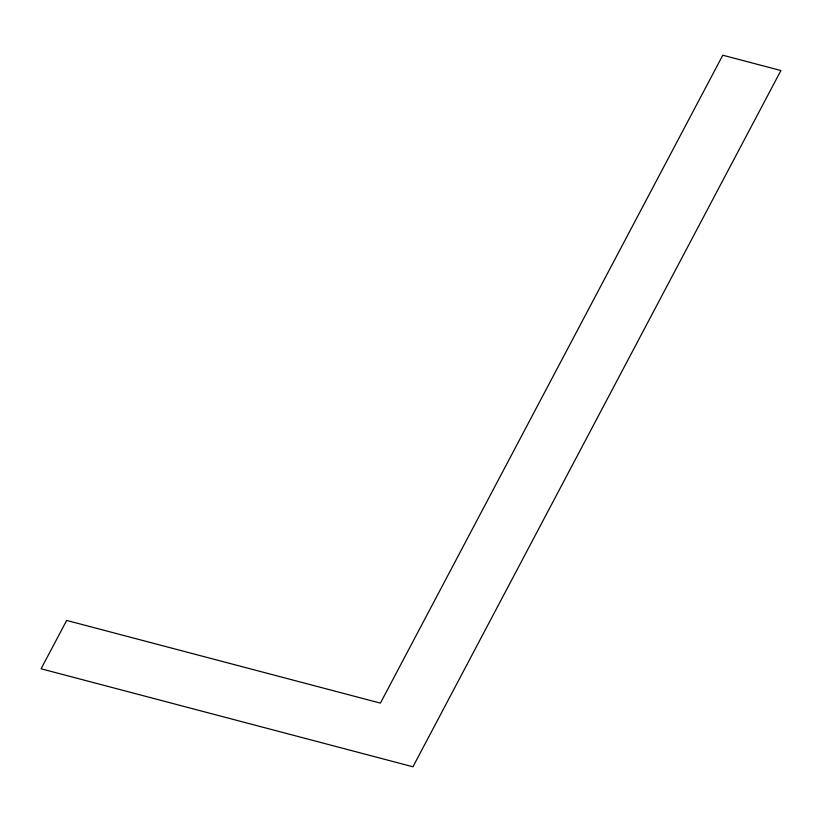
<?xml version="1.0" encoding="UTF-8"?>
<svg xmlns="http://www.w3.org/2000/svg" width="822" height="822" viewBox="0 0 822 822"><rect width="100%" height="100%" fill="white"/><g stroke="black" fill="none" stroke-linecap="round" stroke-linejoin="round"><path stroke-width="1.23" d="M66.654 620.435L41.1 668.789L412.952 766.782L780.9 70.538L722.795 55.218L380.401 703.118L66.654 620.435"/></g></svg>
